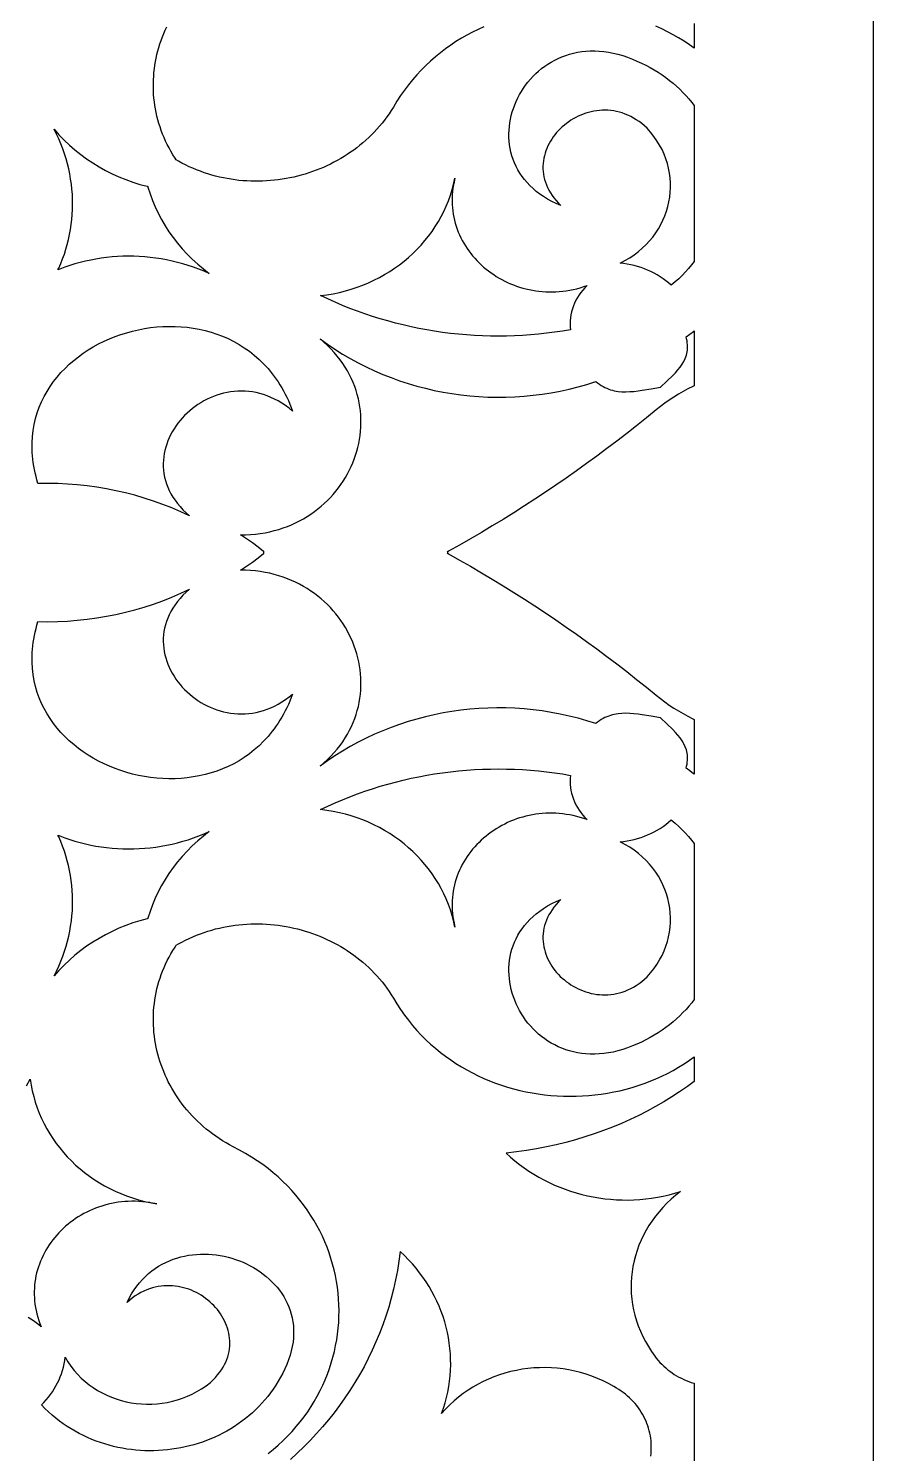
# Model space of a CAD drawing. Extents: x 2430 to 3430, y -1053 to 947.
# Drawn here: x 3193.9 to 3429.6, y 116 to 513.4 of the extents above; entities that cross this region are included whole.
import ezdxf

# ---------------------------------------------------------------- set-up
doc = ezdxf.new("R2010")
doc.units = 0
doc.layers.add('LAYER_1', color=18, linetype='CONTINUOUS')

msp = doc.modelspace()

# ---------------------------------------------------------------- linework, layer by layer
at = {"layer": 'LAYER_1'}
for points in [[(2429.56, -1052.54), (3429.56, -1052.54), (3429.56, 947.46), (2429.56, 947.46)], [(3353.05, 507.09), (3354.32, 506.97), (3355.62, 506.79), (3356.93, 506.54), (3358.27, 506.22), (3359.62, 505.83), (3360.99, 505.36), (3362.31, 504.86), (3363.59, 504.33), (3364.84, 503.76), (3366.06, 503.16), (3367.25, 502.53), (3368.4, 501.87), (3369.52, 501.18), (3370.61, 500.46), (3371.66, 499.71), (3372.68, 498.93), (3373.67, 498.13), (3374.62, 497.3), (3375.54, 496.44), (3376.42, 495.56), (3377.27, 494.66), (3378.09, 493.74), (3378.87, 492.8), (3379.56, 491.91), (3379.56, 448.4), (3378.83, 447.47), (3377.99, 446.48), (3377.11, 445.51), (3376.19, 444.55), (3375.23, 443.62), (3374.22, 442.71), (3373.17, 441.82), (3372.43, 442.45), (3371.66, 443.06), (3370.86, 443.63), (3370.05, 444.17), (3369.21, 444.67), (3368.35, 445.15), (3367.47, 445.59), (3366.57, 445.99), (3365.65, 446.36), (3364.72, 446.7), (3363.78, 447), (3362.82, 447.26), (3361.85, 447.49), (3360.86, 447.68), (3359.87, 447.83), (3358.87, 447.95), (3360.25, 448.66), (3361.56, 449.44), (3362.8, 450.28), (3363.98, 451.17), (3365.09, 452.12), (3366.12, 453.12), (3367.09, 454.16), (3367.98, 455.24), (3368.81, 456.37), (3369.56, 457.53), (3370.23, 458.72), (3370.84, 459.94), (3371.37, 461.19), (3371.82, 462.46), (3372.2, 463.76), (3372.5, 465.06), (3372.73, 466.39), (3372.87, 467.72), (3372.94, 469.06), (3372.93, 470.4), (3372.84, 471.74), (3372.67, 473.08), (3372.42, 474.42), (3372.08, 475.74), (3371.67, 477.05), (3371.17, 478.35), (3370.59, 479.62), (3369.92, 480.87), (3369.17, 482.1), (3368.33, 483.3), (3367.41, 484.46), (3366.4, 485.59), (3365.67, 486.26), (3364.92, 486.88), (3364.17, 487.45), (3363.41, 487.97), (3362.63, 488.43), (3361.86, 488.85), (3361.07, 489.22), (3360.28, 489.55), (3359.49, 489.83), (3358.7, 490.06), (3357.9, 490.26), (3357.1, 490.4), (3356.3, 490.51), (3355.51, 490.58), (3354.72, 490.6), (3353.93, 490.59), (3353.15, 490.54), (3352.37, 490.46), (3351.6, 490.34), (3350.84, 490.18), (3350.09, 489.99), (3349.35, 489.77), (3348.62, 489.51), (3347.9, 489.23), (3347.2, 488.91), (3346.51, 488.57), (3345.84, 488.2), (3345.19, 487.8), (3344.55, 487.38), (3343.94, 486.93), (3343.34, 486.46), (3342.77, 485.96), (3342.21, 485.44), (3341.69, 484.91), (3341.18, 484.35), (3340.71, 483.77), (3340.26, 483.18), (3339.84, 482.57), (3339.44, 481.94), (3339.08, 481.3), (3338.75, 480.64), (3338.45, 479.97), (3338.19, 479.29), (3337.96, 478.6), (3337.77, 477.9), (3337.61, 477.19), (3337.49, 476.47), (3337.41, 475.75), (3337.37, 475.01), (3337.37, 474.28), (3337.42, 473.54), (3337.51, 472.79), (3337.64, 472.05), (3337.82, 471.3), (3338.05, 470.56), (3338.32, 469.81), (3338.64, 469.07), (3339.02, 468.33), (3339.44, 467.59), (3339.92, 466.86), (3340.45, 466.13), (3341.03, 465.41), (3341.67, 464.7), (3342.37, 464), (3341.06, 464.57), (3339.82, 465.17), (3338.65, 465.82), (3337.54, 466.5), (3336.49, 467.22), (3335.51, 467.97), (3334.6, 468.76), (3333.74, 469.57), (3332.95, 470.41), (3332.22, 471.27), (3331.55, 472.16), (3330.93, 473.07), (3330.38, 474), (3329.88, 474.95), (3329.44, 475.91), (3329.06, 476.89), (3328.73, 477.89), (3328.46, 478.89), (3328.24, 479.9), (3328.07, 480.92), (3327.96, 481.95), (3327.89, 482.98), (3327.88, 484.01), (3327.92, 485.04), (3328, 486.07), (3328.13, 487.1), (3328.32, 488.12), (3328.54, 489.13), (3328.82, 490.14), (3329.13, 491.13), (3329.5, 492.11), (3329.9, 493.08), (3330.35, 494.03), (3330.84, 494.96), (3331.37, 495.87), (3331.94, 496.76), (3332.55, 497.62), (3333.2, 498.46), (3333.89, 499.28), (3334.61, 500.06), (3335.37, 500.81), (3336.17, 501.53), (3337, 502.22), (3337.86, 502.87), (3338.76, 503.48), (3339.69, 504.05), (3340.65, 504.57), (3341.64, 505.06), (3342.66, 505.5), (3343.71, 505.89), (3344.78, 506.23), (3345.89, 506.52), (3347.02, 506.76), (3348.18, 506.94), (3349.36, 507.07), (3350.57, 507.14), (3351.8, 507.15)], [(3202.4, 483.77), (3203.82, 482.3), (3205.31, 480.89), (3206.85, 479.55), (3208.46, 478.27), (3210.11, 477.06), (3211.82, 475.92), (3213.57, 474.84), (3215.37, 473.84), (3217.21, 472.91), (3219.1, 472.05), (3221.02, 471.27), (3222.98, 470.56), (3224.96, 469.93), (3226.98, 469.38), (3227.15, 469.34), (3227.2, 469.18), (3227.79, 467.31), (3228.46, 465.46), (3229.22, 463.65), (3230.07, 461.86), (3230.99, 460.11), (3231.99, 458.4), (3233.07, 456.73), (3234.23, 455.1), (3235.46, 453.51), (3236.77, 451.98), (3238.14, 450.49), (3239.59, 449.05), (3241.11, 447.67), (3242.69, 446.35), (3244.33, 445.08), (3242.88, 445.71), (3241.41, 446.29), (3239.94, 446.83), (3238.45, 447.33), (3236.95, 447.78), (3235.45, 448.18), (3233.94, 448.55), (3232.43, 448.87), (3230.91, 449.14), (3229.38, 449.38), (3227.86, 449.57), (3226.33, 449.71), (3224.81, 449.82), (3223.28, 449.88), (3221.76, 449.9), (3220.24, 449.87), (3218.72, 449.8), (3217.21, 449.69), (3215.7, 449.54), (3214.21, 449.35), (3212.72, 449.11), (3211.24, 448.83), (3209.77, 448.51), (3208.31, 448.15), (3206.86, 447.75), (3205.43, 447.3), (3204.01, 446.81), (3202.61, 446.29), (3202.1, 446.08), (3202.33, 446.55), (3202.9, 447.85), (3203.42, 449.17), (3203.9, 450.5), (3204.34, 451.84), (3204.73, 453.19), (3205.07, 454.56), (3205.37, 455.93), (3205.63, 457.32), (3205.83, 458.71), (3206, 460.11), (3206.12, 461.51), (3206.19, 462.92), (3206.21, 464.33), (3206.2, 465.75), (3206.13, 467.16), (3206.02, 468.58), (3205.86, 470), (3205.66, 471.41), (3205.4, 472.83), (3205.11, 474.24), (3204.76, 475.65), (3204.37, 477.05), (3203.93, 478.45), (3203.45, 479.83), (3202.92, 481.21), (3202.34, 482.59), (3201.71, 483.95), (3201.03, 485.3)], [(3312.41, 469.81), (3312.26, 468.88), (3312.15, 467.95), (3312.07, 467.03), (3312.03, 466.11), (3312.02, 465.2), (3312.05, 464.3), (3312.11, 463.41), (3312.21, 462.53), (3312.33, 461.65), (3312.49, 460.79), (3312.69, 459.93), (3312.91, 459.09), (3313.16, 458.26), (3313.45, 457.44), (3313.76, 456.63), (3314.1, 455.83), (3314.47, 455.05), (3314.86, 454.28), (3315.28, 453.53), (3315.73, 452.79), (3316.2, 452.07), (3316.7, 451.36), (3317.22, 450.66), (3317.77, 449.99), (3318.34, 449.33), (3318.93, 448.69), (3319.54, 448.07), (3320.17, 447.47), (3320.82, 446.88), (3321.5, 446.32), (3322.19, 445.77), (3322.9, 445.25), (3323.63, 444.75), (3324.37, 444.27), (3325.14, 443.81), (3325.91, 443.38), (3326.71, 442.97), (3327.52, 442.58), (3328.34, 442.22), (3329.17, 441.88), (3330.02, 441.56), (3330.88, 441.28), (3331.76, 441.02), (3332.64, 440.78), (3333.53, 440.58), (3334.44, 440.4), (3335.35, 440.25), (3336.27, 440.13), (3337.2, 440.03), (3338.14, 439.97), (3339.08, 439.94), (3340.03, 439.94), (3340.98, 439.97), (3341.94, 440.03), (3342.91, 440.13), (3343.88, 440.26), (3344.85, 440.42), (3345.82, 440.61), (3346.79, 440.84), (3347.77, 441.11), (3348.74, 441.41), (3349.72, 441.75), (3349.08, 441.12), (3348.49, 440.47), (3347.94, 439.79), (3347.43, 439.08), (3346.97, 438.34), (3346.55, 437.59), (3346.18, 436.82), (3345.85, 436.02), (3345.58, 435.22), (3345.35, 434.4), (3345.17, 433.58), (3345.05, 432.74), (3344.97, 431.9), (3344.95, 431.06), (3344.99, 430.22), (3345.07, 429.39), (3342.85, 429.01), (3340.62, 428.68), (3338.38, 428.4), (3336.15, 428.15), (3333.91, 427.96), (3331.67, 427.8), (3329.43, 427.69), (3327.19, 427.63), (3324.95, 427.6), (3322.71, 427.63), (3320.47, 427.69), (3318.24, 427.8), (3316.01, 427.95), (3313.79, 428.15), (3311.57, 428.38), (3309.36, 428.66), (3307.15, 428.99), (3304.95, 429.35), (3302.76, 429.76), (3300.58, 430.22), (3298.41, 430.71), (3296.25, 431.25), (3294.1, 431.83), (3291.96, 432.45), (3289.84, 433.11), (3287.73, 433.82), (3285.63, 434.56), (3283.55, 435.35), (3281.48, 436.18), (3279.43, 437.06), (3277.4, 437.97), (3275.38, 438.92), (3277.14, 439.15), (3278.88, 439.44), (3280.59, 439.8), (3282.27, 440.22), (3283.93, 440.7), (3285.56, 441.23), (3287.16, 441.83), (3288.72, 442.48), (3290.25, 443.19), (3291.75, 443.95), (3293.21, 444.76), (3294.64, 445.62), (3296.02, 446.54), (3297.36, 447.5), (3298.66, 448.51), (3299.92, 449.57), (3301.13, 450.67), (3302.29, 451.82), (3303.41, 453.01), (3304.47, 454.23), (3305.49, 455.5), (3306.45, 456.81), (3307.36, 458.15), (3308.21, 459.53), (3309, 460.94), (3309.74, 462.39), (3310.41, 463.87), (3311.02, 465.38), (3311.57, 466.92), (3312.06, 468.48), (3312.42, 469.87)], [(3312.48, 470.07), (3312.42, 469.87), (3312.6, 470.75), (3312.83, 471.69)], [(3234.78, 430.32), (3236.48, 430.23), (3238.18, 430.07), (3239.86, 429.84), (3241.53, 429.54), (3243.19, 429.16), (3244.83, 428.71), (3246.44, 428.18), (3248.03, 427.58), (3249.6, 426.9), (3251.13, 426.14), (3252.62, 425.3), (3254.08, 424.38), (3255.5, 423.38), (3256.87, 422.29), (3258.2, 421.13), (3259.48, 419.87), (3260.1, 419.22), (3260.71, 418.54), (3261.3, 417.84), (3261.88, 417.11), (3262.44, 416.37), (3262.99, 415.6), (3263.52, 414.82), (3264.04, 414.01), (3264.54, 413.17), (3265.02, 412.32), (3265.49, 411.44), (3265.94, 410.54), (3266.37, 409.62), (3266.78, 408.67), (3267.18, 407.7), (3267.55, 406.71), (3266.56, 407.51), (3265.57, 408.25), (3264.56, 408.91), (3263.54, 409.52), (3262.52, 410.05), (3261.5, 410.53), (3260.47, 410.95), (3259.44, 411.3), (3258.4, 411.6), (3257.37, 411.84), (3256.34, 412.03), (3255.31, 412.16), (3254.29, 412.24), (3253.27, 412.26), (3252.26, 412.24), (3251.26, 412.17), (3250.27, 412.05), (3249.29, 411.88), (3248.32, 411.67), (3247.37, 411.41), (3246.43, 411.12), (3245.5, 410.78), (3244.6, 410.4), (3243.71, 409.99), (3242.84, 409.54), (3241.99, 409.05), (3241.17, 408.53), (3240.37, 407.97), (3239.6, 407.39), (3238.85, 406.77), (3238.13, 406.13), (3237.44, 405.46), (3236.79, 404.76), (3236.16, 404.04), (3235.57, 403.29), (3235.01, 402.52), (3234.49, 401.73), (3234, 400.92), (3233.55, 400.1), (3233.15, 399.25), (3232.78, 398.4), (3232.46, 397.52), (3232.18, 396.64), (3231.95, 395.74), (3231.76, 394.83), (3231.62, 393.92), (3231.53, 393), (3231.49, 392.07), (3231.5, 391.13), (3231.57, 390.2), (3231.69, 389.26), (3231.86, 388.32), (3232.1, 387.38), (3232.39, 386.44), (3232.74, 385.51), (3233.15, 384.58), (3233.62, 383.66), (3234.16, 382.74), (3234.76, 381.83), (3235.43, 380.94), (3236.17, 380.05), (3236.97, 379.18), (3237.85, 378.32), (3238.8, 377.48), (3236.34, 378.62), (3233.85, 379.7), (3231.32, 380.69), (3228.77, 381.61), (3226.19, 382.45), (3223.58, 383.22), (3220.95, 383.9), (3218.3, 384.51), (3215.63, 385.04), (3212.94, 385.49), (3210.23, 385.86), (3207.51, 386.15), (3204.79, 386.36), (3202.05, 386.49), (3199.3, 386.54), (3196.55, 386.51), (3196.26, 387.5), (3196, 388.48), (3195.76, 389.45), (3195.56, 390.42), (3195.39, 391.38), (3195.24, 392.32), (3195.12, 393.26), (3195.02, 394.2), (3194.96, 395.12), (3194.92, 396.03), (3194.9, 396.93), (3194.92, 397.83), (3195.02, 399.59), (3195.21, 401.31), (3195.5, 403), (3195.89, 404.64), (3196.36, 406.24), (3196.92, 407.8), (3197.56, 409.31), (3198.28, 410.78), (3199.07, 412.21), (3199.94, 413.58), (3200.88, 414.92), (3201.89, 416.2), (3202.96, 417.43), (3204.09, 418.62), (3205.28, 419.75), (3206.52, 420.83), (3207.82, 421.86), (3209.16, 422.83), (3210.55, 423.75), (3211.98, 424.62), (3213.45, 425.42), (3214.96, 426.17), (3216.5, 426.86), (3218.08, 427.49), (3219.68, 428.06), (3221.3, 428.57), (3222.94, 429.02), (3224.6, 429.4), (3226.28, 429.72), (3227.97, 429.98), (3229.67, 430.16), (3231.37, 430.28), (3233.08, 430.33)], [(3379.56, 413.78), (3379.18, 413.6), (3377.82, 412.91), (3376.49, 412.18), (3375.18, 411.42), (3373.89, 410.61), (3372.62, 409.77), (3371.38, 408.89), (3370.16, 407.98), (3368.97, 407.03), (3368.92, 407.01), (3366.22, 404.8), (3363.49, 402.62), (3360.75, 400.47), (3357.98, 398.33), (3355.19, 396.23), (3352.39, 394.14), (3349.56, 392.08), (3346.71, 390.05), (3343.85, 388.04), (3340.96, 386.05), (3338.05, 384.09), (3335.13, 382.16), (3332.19, 380.25), (3329.23, 378.37), (3326.24, 376.51), (3323.25, 374.68), (3320.23, 372.87), (3317.19, 371.09), (3314.14, 369.34), (3311.07, 367.61), (3310.64, 367.37), (3310.85, 367.26), (3310.64, 367.14), (3311.07, 366.9), (3314.14, 365.17), (3317.19, 363.42), (3320.23, 361.64), (3323.25, 359.83), (3326.24, 358), (3329.23, 356.14), (3332.19, 354.26), (3335.13, 352.35), (3338.05, 350.42), (3340.96, 348.46), (3343.85, 346.47), (3346.71, 344.46), (3349.56, 342.43), (3352.39, 340.37), (3355.19, 338.29), (3357.98, 336.18), (3360.75, 334.04), (3363.49, 331.89), (3366.22, 329.71), (3368.92, 327.5), (3368.97, 327.48), (3370.16, 326.53), (3371.38, 325.62), (3372.62, 324.74), (3373.89, 323.9), (3375.18, 323.1), (3376.49, 322.33), (3377.82, 321.6), (3379.18, 320.91), (3379.56, 320.73), (3379.56, 305.41), (3379.35, 305.57), (3378.34, 306.34), (3377.3, 307.09), (3377.44, 307.68), (3377.55, 308.25), (3377.63, 308.8), (3377.68, 309.34), (3377.7, 309.85), (3377.69, 310.36), (3377.65, 310.85), (3377.58, 311.32), (3377.49, 311.78), (3377.37, 312.24), (3377.06, 313.11), (3376.66, 313.95), (3376.18, 314.76), (3375.62, 315.55), (3374.99, 316.33), (3374.3, 317.1), (3373.56, 317.88), (3371.93, 319.48), (3370.16, 321.18), (3367.54, 321.59), (3365.07, 321.99), (3363.89, 322.16), (3362.73, 322.3), (3361.61, 322.4), (3360.5, 322.44), (3359.41, 322.41), (3358.34, 322.31), (3357.28, 322.13), (3356.75, 322), (3356.23, 321.85), (3355.71, 321.67), (3355.19, 321.46), (3354.67, 321.23), (3354.15, 320.96), (3353.63, 320.66), (3353.12, 320.33), (3352.6, 319.97), (3352.08, 319.57), (3349.62, 320.35), (3347.15, 321.05), (3344.66, 321.67), (3342.17, 322.22), (3339.66, 322.69), (3337.14, 323.09), (3334.62, 323.41), (3332.1, 323.65), (3329.57, 323.82), (3327.04, 323.92), (3324.51, 323.94), (3321.99, 323.88), (3319.47, 323.76), (3316.96, 323.55), (3314.46, 323.28), (3311.97, 322.93), (3309.5, 322.51), (3307.03, 322.02), (3304.59, 321.45), (3302.16, 320.82), (3299.76, 320.11), (3297.37, 319.33), (3295.01, 318.48), (3292.68, 317.56), (3290.38, 316.57), (3288.1, 315.51), (3285.86, 314.38), (3283.65, 313.18), (3281.48, 311.91), (3279.35, 310.57), (3277.25, 309.16), (3275.2, 307.69), (3276.27, 308.6), (3277.28, 309.53), (3278.24, 310.49), (3279.14, 311.47), (3279.99, 312.46), (3280.78, 313.48), (3281.52, 314.51), (3282.21, 315.56), (3282.84, 316.62), (3283.43, 317.69), (3283.96, 318.78), (3284.45, 319.87), (3284.88, 320.98), (3285.26, 322.1), (3285.6, 323.22), (3285.89, 324.35), (3286.12, 325.48), (3286.32, 326.62), (3286.46, 327.75), (3286.56, 328.9), (3286.61, 330.04), (3286.62, 331.18), (3286.58, 332.31), (3286.5, 333.45), (3286.38, 334.58), (3286.21, 335.7), (3286, 336.82), (3285.74, 337.92), (3285.45, 339.02), (3285.11, 340.11), (3284.74, 341.19), (3284.32, 342.25), (3283.87, 343.3), (3283.37, 344.33), (3282.84, 345.35), (3282.27, 346.35), (3281.66, 347.33), (3281.01, 348.29), (3280.33, 349.23), (3279.62, 350.15), (3278.86, 351.04), (3278.08, 351.91), (3277.25, 352.75), (3276.4, 353.57), (3275.51, 354.36), (3274.59, 355.11), (3273.63, 355.84), (3272.65, 356.53), (3271.63, 357.2), (3270.59, 357.82), (3269.51, 358.42), (3268.4, 358.97), (3267.27, 359.49), (3266.1, 359.97), (3264.91, 360.4), (3263.69, 360.8), (3262.45, 361.16), (3261.17, 361.47), (3259.88, 361.73), (3258.55, 361.95), (3257.2, 362.12), (3255.83, 362.24), (3254.43, 362.32), (3253.01, 362.34), (3254.7, 363.41), (3256.33, 364.55), (3257.91, 365.74), (3259.43, 366.98), (3259.61, 367.14), (3259.48, 367.26), (3259.61, 367.37), (3259.43, 367.53), (3257.91, 368.77), (3256.33, 369.96), (3254.7, 371.1), (3253.01, 372.17), (3254.43, 372.19), (3255.83, 372.27), (3257.2, 372.39), (3258.55, 372.56), (3259.88, 372.78), (3261.17, 373.05), (3262.45, 373.36), (3263.69, 373.71), (3264.91, 374.11), (3266.1, 374.54), (3267.27, 375.02), (3268.4, 375.54), (3269.51, 376.1), (3270.59, 376.69), (3271.63, 377.31), (3272.65, 377.98), (3273.63, 378.67), (3274.59, 379.4), (3275.51, 380.16), (3276.4, 380.94), (3277.25, 381.76), (3278.08, 382.6), (3278.86, 383.47), (3279.62, 384.36), (3280.33, 385.28), (3281.01, 386.22), (3281.66, 387.18), (3282.27, 388.16), (3282.84, 389.16), (3283.37, 390.18), (3283.87, 391.21), (3284.32, 392.26), (3284.74, 393.32), (3285.11, 394.4), (3285.45, 395.49), (3285.74, 396.59), (3286, 397.7), (3286.21, 398.81), (3286.38, 399.94), (3286.5, 401.06), (3286.58, 402.2), (3286.62, 403.34), (3286.61, 404.47), (3286.56, 405.62), (3286.46, 406.76), (3286.32, 407.9), (3286.12, 409.03), (3285.89, 410.16), (3285.6, 411.29), (3285.26, 412.42), (3284.88, 413.53), (3284.45, 414.64), (3283.96, 415.73), (3283.43, 416.82), (3282.84, 417.89), (3282.21, 418.95), (3281.52, 420), (3280.78, 421.03), (3279.99, 422.05), (3279.14, 423.04), (3278.24, 424.02), (3277.28, 424.98), (3276.27, 425.91), (3275.2, 426.83), (3277.25, 425.35), (3279.35, 423.94), (3281.48, 422.61), (3283.65, 421.34), (3285.86, 420.14), (3288.1, 419), (3290.38, 417.94), (3292.68, 416.95), (3295.01, 416.03), (3297.37, 415.18), (3299.76, 414.4), (3302.16, 413.69), (3304.59, 413.06), (3307.03, 412.49), (3309.5, 412), (3311.97, 411.58), (3314.46, 411.23), (3316.96, 410.96), (3319.47, 410.76), (3321.99, 410.63), (3324.51, 410.57), (3327.04, 410.59), (3329.57, 410.69), (3332.1, 410.86), (3334.62, 411.1), (3337.14, 411.42), (3339.66, 411.82), (3342.17, 412.29), (3344.66, 412.84), (3347.15, 413.46), (3349.62, 414.16), (3352.08, 414.94), (3352.6, 414.54), (3353.12, 414.18), (3353.63, 413.85), (3354.15, 413.55), (3354.67, 413.29), (3355.19, 413.05), (3355.71, 412.84), (3356.23, 412.66), (3356.75, 412.51), (3357.28, 412.38), (3358.34, 412.2), (3359.41, 412.1), (3360.5, 412.08), (3361.61, 412.12), (3362.73, 412.21), (3363.89, 412.35), (3365.07, 412.52), (3367.54, 412.92), (3370.16, 413.33), (3371.93, 415.03), (3373.56, 416.63), (3374.3, 417.41), (3374.99, 418.18), (3375.62, 418.96), (3376.18, 419.75), (3376.66, 420.56), (3377.06, 421.4), (3377.37, 422.27), (3377.49, 422.73), (3377.58, 423.19), (3377.65, 423.66), (3377.69, 424.15), (3377.7, 424.66), (3377.68, 425.18), (3377.63, 425.71), (3377.55, 426.26), (3377.44, 426.83), (3377.3, 427.42), (3378.34, 428.17), (3379.35, 428.94), (3379.56, 429.1)], [(3237.85, 356.19), (3236.97, 355.33), (3236.17, 354.46), (3235.43, 353.57), (3234.76, 352.68), (3234.16, 351.77), (3233.62, 350.85), (3233.15, 349.93), (3232.74, 349), (3232.39, 348.07), (3232.1, 347.13), (3231.86, 346.19), (3231.69, 345.25), (3231.57, 344.31), (3231.5, 343.38), (3231.49, 342.44), (3231.53, 341.52), (3231.62, 340.59), (3231.76, 339.68), (3231.95, 338.77), (3232.18, 337.87), (3232.46, 336.99), (3232.78, 336.12), (3233.15, 335.26), (3233.55, 334.41), (3234, 333.59), (3234.49, 332.78), (3235.01, 331.99), (3235.57, 331.22), (3236.16, 330.47), (3236.79, 329.75), (3237.44, 329.05), (3238.13, 328.38), (3238.85, 327.74), (3239.6, 327.12), (3240.37, 326.54), (3241.17, 325.98), (3241.99, 325.46), (3242.84, 324.97), (3243.71, 324.52), (3244.6, 324.11), (3245.5, 323.73), (3246.43, 323.39), (3247.37, 323.1), (3248.32, 322.84), (3249.29, 322.63), (3250.27, 322.46), (3251.26, 322.34), (3252.26, 322.27), (3253.27, 322.25), (3254.29, 322.28), (3255.31, 322.35), (3256.34, 322.49), (3257.37, 322.67), (3258.4, 322.91), (3259.44, 323.21), (3260.47, 323.56), (3261.5, 323.98), (3262.52, 324.46), (3263.54, 325), (3264.56, 325.6), (3265.57, 326.26), (3266.56, 327), (3267.55, 327.8), (3267.18, 326.81), (3266.78, 325.84), (3266.37, 324.89), (3265.94, 323.97), (3265.49, 323.07), (3265.02, 322.19), (3264.54, 321.34), (3264.04, 320.51), (3263.52, 319.7), (3262.99, 318.91), (3262.44, 318.14), (3261.88, 317.4), (3261.3, 316.67), (3260.71, 315.97), (3260.1, 315.29), (3259.48, 314.64), (3258.2, 313.39), (3256.87, 312.22), (3255.5, 311.13), (3254.08, 310.13), (3252.62, 309.21), (3251.13, 308.37), (3249.6, 307.61), (3248.03, 306.93), (3246.44, 306.33), (3244.83, 305.8), (3243.19, 305.35), (3241.53, 304.97), (3239.86, 304.67), (3238.18, 304.44), (3236.48, 304.28), (3234.78, 304.19), (3233.08, 304.18), (3231.37, 304.23), (3229.67, 304.35), (3227.97, 304.54), (3226.28, 304.79), (3224.6, 305.11), (3222.94, 305.49), (3221.3, 305.94), (3219.68, 306.45), (3218.08, 307.02), (3216.5, 307.65), (3214.96, 308.34), (3213.45, 309.09), (3211.98, 309.89), (3210.55, 310.76), (3209.16, 311.68), (3207.82, 312.65), (3206.52, 313.68), (3205.28, 314.76), (3204.09, 315.89), (3202.96, 317.08), (3201.89, 318.31), (3200.88, 319.6), (3199.94, 320.93), (3199.07, 322.31), (3198.28, 323.73), (3197.56, 325.2), (3196.92, 326.72), (3196.36, 328.27), (3195.89, 329.87), (3195.5, 331.52), (3195.21, 333.2), (3195.02, 334.92), (3194.92, 336.68), (3194.9, 337.58), (3194.92, 338.48), (3194.96, 339.39), (3195.02, 340.32), (3195.12, 341.25), (3195.24, 342.19), (3195.39, 343.14), (3195.56, 344.09), (3195.76, 345.06), (3196, 346.03), (3196.26, 347.01), (3196.55, 348.01), (3199.3, 347.97), (3202.05, 348.02), (3204.79, 348.15), (3207.51, 348.36), (3210.23, 348.65), (3212.94, 349.02), (3215.63, 349.47), (3218.3, 350), (3220.95, 350.61), (3223.58, 351.29), (3226.19, 352.06), (3228.77, 352.9), (3231.32, 353.82), (3233.85, 354.81), (3236.34, 355.89), (3238.8, 357.03)], [(3327.19, 306.88), (3329.43, 306.82), (3331.67, 306.71), (3333.91, 306.55), (3336.15, 306.36), (3338.38, 306.12), (3340.62, 305.83), (3342.85, 305.5), (3345.07, 305.12), (3344.99, 304.29), (3344.95, 303.45), (3344.97, 302.61), (3345.05, 301.77), (3345.17, 300.93), (3345.35, 300.11), (3345.58, 299.29), (3345.85, 298.49), (3346.18, 297.7), (3346.55, 296.92), (3346.97, 296.17), (3347.43, 295.43), (3347.94, 294.72), (3348.49, 294.04), (3349.08, 293.39), (3349.72, 292.77), (3348.74, 293.1), (3347.77, 293.4), (3346.79, 293.67), (3345.82, 293.9), (3344.85, 294.09), (3343.88, 294.25), (3342.91, 294.38), (3341.94, 294.48), (3340.98, 294.54), (3340.03, 294.57), (3339.08, 294.57), (3338.14, 294.54), (3337.2, 294.48), (3336.27, 294.38), (3335.35, 294.26), (3334.44, 294.11), (3333.53, 293.93), (3332.64, 293.73), (3331.76, 293.49), (3330.88, 293.23), (3330.02, 292.95), (3329.17, 292.63), (3328.34, 292.3), (3327.52, 291.93), (3326.71, 291.55), (3325.91, 291.13), (3325.14, 290.7), (3324.37, 290.24), (3323.63, 289.76), (3322.9, 289.26), (3322.19, 288.74), (3321.5, 288.19), (3320.82, 287.63), (3320.17, 287.05), (3319.54, 286.44), (3318.93, 285.82), (3318.34, 285.18), (3317.77, 284.52), (3317.22, 283.85), (3316.7, 283.15), (3316.2, 282.45), (3315.73, 281.72), (3315.28, 280.98), (3314.86, 280.23), (3314.47, 279.46), (3314.1, 278.68), (3313.76, 277.88), (3313.45, 277.07), (3313.16, 276.25), (3312.91, 275.42), (3312.69, 274.58), (3312.49, 273.72), (3312.33, 272.86), (3312.21, 271.98), (3312.11, 271.1), (3312.05, 270.21), (3312.02, 269.31), (3312.03, 268.4), (3312.07, 267.49), (3312.15, 266.56), (3312.26, 265.64), (3312.41, 264.7), (3312.42, 264.64), (3312.06, 266.03), (3311.57, 267.6), (3311.02, 269.13), (3310.41, 270.64), (3309.74, 272.12), (3309, 273.57), (3308.21, 274.98), (3307.36, 276.36), (3306.45, 277.7), (3305.49, 279.01), (3304.47, 280.28), (3303.41, 281.51), (3302.29, 282.69), (3301.13, 283.84), (3299.92, 284.94), (3298.66, 286), (3297.36, 287.01), (3296.02, 287.97), (3294.64, 288.89), (3293.21, 289.75), (3291.75, 290.56), (3290.25, 291.33), (3288.72, 292.03), (3287.16, 292.68), (3285.56, 293.28), (3283.93, 293.82), (3282.27, 294.29), (3280.59, 294.71), (3278.88, 295.07), (3277.14, 295.36), (3275.38, 295.59), (3277.4, 296.54), (3279.43, 297.46), (3281.48, 298.33), (3283.55, 299.16), (3285.63, 299.95), (3287.73, 300.7), (3289.84, 301.4), (3291.96, 302.06), (3294.1, 302.69), (3296.25, 303.26), (3298.41, 303.8), (3300.58, 304.3), (3302.76, 304.75), (3304.95, 305.16), (3307.15, 305.52), (3309.36, 305.85), (3311.57, 306.13), (3313.79, 306.37), (3316.01, 306.56), (3318.24, 306.71), (3320.47, 306.82), (3322.71, 306.88), (3324.95, 306.91)], [(3374.22, 291.8), (3375.23, 290.89), (3376.19, 289.96), (3377.11, 289), (3377.99, 288.03), (3378.83, 287.04), (3379.56, 286.11), (3379.56, 242.6), (3378.87, 241.71), (3378.09, 240.77), (3377.27, 239.85), (3376.42, 238.95), (3375.54, 238.07), (3374.62, 237.22), (3373.67, 236.39), (3372.68, 235.58), (3371.66, 234.8), (3370.61, 234.05), (3369.52, 233.33), (3368.4, 232.64), (3367.25, 231.98), (3366.06, 231.35), (3364.84, 230.75), (3363.59, 230.18), (3362.31, 229.65), (3360.99, 229.15), (3359.62, 228.69), (3358.27, 228.29), (3356.93, 227.97), (3355.62, 227.72), (3354.32, 227.54), (3353.05, 227.42), (3351.8, 227.37), (3350.57, 227.37), (3349.36, 227.44), (3348.18, 227.57), (3347.02, 227.75), (3345.89, 227.99), (3344.78, 228.28), (3343.71, 228.62), (3342.66, 229.01), (3341.64, 229.45), (3340.65, 229.94), (3339.69, 230.46), (3338.76, 231.03), (3337.86, 231.65), (3337, 232.29), (3336.17, 232.98), (3335.37, 233.7), (3334.61, 234.45), (3333.89, 235.23), (3333.2, 236.05), (3332.55, 236.89), (3331.94, 237.75), (3331.37, 238.64), (3330.84, 239.55), (3330.35, 240.49), (3329.9, 241.44), (3329.5, 242.4), (3329.13, 243.38), (3328.82, 244.37), (3328.54, 245.38), (3328.32, 246.39), (3328.13, 247.41), (3328, 248.44), (3327.92, 249.47), (3327.88, 250.5), (3327.89, 251.53), (3327.96, 252.56), (3328.07, 253.59), (3328.24, 254.61), (3328.46, 255.62), (3328.73, 256.62), (3329.06, 257.62), (3329.44, 258.6), (3329.88, 259.56), (3330.38, 260.51), (3330.93, 261.44), (3331.55, 262.35), (3332.22, 263.24), (3332.95, 264.1), (3333.74, 264.94), (3334.6, 265.75), (3335.51, 266.54), (3336.49, 267.29), (3337.54, 268.01), (3338.65, 268.69), (3339.82, 269.34), (3341.06, 269.95), (3342.37, 270.51), (3341.67, 269.81), (3341.03, 269.1), (3340.45, 268.38), (3339.92, 267.65), (3339.44, 266.92), (3339.02, 266.19), (3338.64, 265.44), (3338.32, 264.7), (3338.05, 263.96), (3337.82, 263.21), (3337.64, 262.46), (3337.51, 261.72), (3337.42, 260.97), (3337.37, 260.23), (3337.37, 259.5), (3337.41, 258.77), (3337.49, 258.04), (3337.61, 257.32), (3337.77, 256.61), (3337.96, 255.91), (3338.19, 255.22), (3338.45, 254.54), (3338.75, 253.87), (3339.08, 253.21), (3339.44, 252.57), (3339.84, 251.94), (3340.26, 251.33), (3340.71, 250.74), (3341.18, 250.16), (3341.69, 249.61), (3342.21, 249.07), (3342.77, 248.55), (3343.34, 248.06), (3343.94, 247.58), (3344.55, 247.13), (3345.19, 246.71), (3345.84, 246.31), (3346.51, 245.94), (3347.2, 245.6), (3347.9, 245.28), (3348.62, 245), (3349.35, 244.74), (3350.09, 244.52), (3350.84, 244.33), (3351.6, 244.18), (3352.37, 244.05), (3353.15, 243.97), (3353.93, 243.92), (3354.72, 243.91), (3355.51, 243.93), (3356.3, 244), (3357.1, 244.11), (3357.9, 244.26), (3358.7, 244.45), (3359.49, 244.68), (3360.28, 244.96), (3361.07, 245.29), (3361.86, 245.66), (3362.63, 246.08), (3363.41, 246.54), (3364.17, 247.06), (3364.92, 247.63), (3365.67, 248.25), (3366.4, 248.92), (3367.41, 250.05), (3368.33, 251.21), (3369.17, 252.41), (3369.92, 253.64), (3370.59, 254.89), (3371.17, 256.16), (3371.67, 257.46), (3372.08, 258.77), (3372.42, 260.09), (3372.67, 261.43), (3372.84, 262.77), (3372.93, 264.11), (3372.94, 265.45), (3372.87, 266.79), (3372.73, 268.12), (3372.5, 269.45), (3372.2, 270.76), (3371.82, 272.05), (3371.37, 273.32), (3370.84, 274.57), (3370.23, 275.79), (3369.56, 276.99), (3368.81, 278.15), (3367.98, 279.27), (3367.09, 280.35), (3366.12, 281.4), (3365.09, 282.39), (3363.98, 283.34), (3362.8, 284.23), (3361.56, 285.07), (3360.25, 285.85), (3358.87, 286.56), (3359.87, 286.68), (3360.86, 286.83), (3361.85, 287.02), (3362.82, 287.25), (3363.78, 287.51), (3364.72, 287.81), (3365.65, 288.15), (3366.57, 288.52), (3367.47, 288.93), (3368.35, 289.37), (3369.21, 289.84), (3370.05, 290.34), (3370.86, 290.88), (3371.66, 291.45), (3372.43, 292.06), (3373.17, 292.69)], [(3242.69, 288.16), (3241.11, 286.84), (3239.59, 285.46), (3238.14, 284.02), (3236.77, 282.53), (3235.46, 281), (3234.23, 279.41), (3233.07, 277.78), (3231.99, 276.11), (3230.99, 274.4), (3230.07, 272.65), (3229.22, 270.87), (3228.46, 269.05), (3227.79, 267.2), (3227.2, 265.33), (3227.15, 265.17), (3226.98, 265.13), (3224.96, 264.58), (3222.98, 263.95), (3221.02, 263.25), (3219.1, 262.46), (3217.21, 261.6), (3215.37, 260.67), (3213.57, 259.67), (3211.82, 258.59), (3210.11, 257.45), (3208.46, 256.24), (3206.85, 254.96), (3205.31, 253.62), (3203.82, 252.21), (3202.4, 250.74), (3201.03, 249.21), (3201.71, 250.56), (3202.34, 251.92), (3202.92, 253.3), (3203.45, 254.68), (3203.93, 256.07), (3204.37, 257.46), (3204.76, 258.86), (3205.11, 260.27), (3205.4, 261.68), (3205.66, 263.1), (3205.86, 264.51), (3206.02, 265.93), (3206.13, 267.35), (3206.2, 268.76), (3206.21, 270.18), (3206.19, 271.59), (3206.12, 273), (3206, 274.4), (3205.83, 275.8), (3205.63, 277.19), (3205.37, 278.58), (3205.07, 279.95), (3204.73, 281.32), (3204.34, 282.67), (3203.9, 284.01), (3203.42, 285.34), (3202.9, 286.66), (3202.33, 287.96), (3202.1, 288.43), (3202.61, 288.22), (3204.01, 287.7), (3205.43, 287.21), (3206.86, 286.76), (3208.31, 286.36), (3209.77, 286), (3211.24, 285.68), (3212.72, 285.4), (3214.21, 285.16), (3215.7, 284.97), (3217.21, 284.82), (3218.72, 284.71), (3220.24, 284.64), (3221.76, 284.62), (3223.28, 284.63), (3224.81, 284.69), (3226.33, 284.8), (3227.86, 284.94), (3229.38, 285.13), (3230.91, 285.37), (3232.43, 285.64), (3233.94, 285.96), (3235.45, 286.33), (3236.95, 286.73), (3238.45, 287.18), (3239.94, 287.68), (3241.41, 288.22), (3242.88, 288.8), (3244.33, 289.43)], [(3312.48, 264.44), (3312.83, 262.82), (3312.6, 263.76), (3312.42, 264.64)], [(3244.06, 171.58), (3245.17, 171.5), (3246.27, 171.38), (3247.37, 171.21), (3248.46, 171), (3249.54, 170.75), (3250.61, 170.45), (3251.67, 170.11), (3252.71, 169.74), (3253.73, 169.32), (3254.73, 168.87), (3255.71, 168.37), (3256.67, 167.84), (3257.6, 167.28), (3258.51, 166.67), (3259.38, 166.03), (3260.23, 165.36), (3261.04, 164.66), (3261.81, 163.92), (3262.55, 163.15), (3263.25, 162.35), (3263.9, 161.51), (3264.52, 160.65), (3265.09, 159.76), (3265.61, 158.84), (3266.08, 157.89), (3266.5, 156.92), (3266.87, 155.92), (3267.18, 154.89), (3267.44, 153.84), (3267.64, 152.76), (3267.77, 151.67), (3267.85, 150.54), (3267.85, 149.4), (3267.8, 148.24), (3267.67, 147.06), (3267.47, 145.85), (3267.2, 144.63), (3266.86, 143.39), (3266.43, 142.13), (3265.93, 140.86), (3265.4, 139.64), (3264.82, 138.45), (3264.21, 137.28), (3263.57, 136.15), (3262.89, 135.05), (3262.17, 133.98), (3261.43, 132.94), (3260.65, 131.93), (3259.84, 130.95), (3259.01, 130.01), (3258.14, 129.09), (3257.25, 128.2), (3256.33, 127.35), (3255.39, 126.53), (3254.42, 125.74), (3253.42, 124.98), (3252.41, 124.26), (3251.37, 123.56), (3250.31, 122.9), (3249.24, 122.28), (3248.14, 121.68), (3247.03, 121.12), (3245.9, 120.59), (3244.75, 120.1), (3243.59, 119.64), (3242.42, 119.21), (3241.24, 118.81), (3240.04, 118.45), (3238.83, 118.13), (3237.61, 117.84), (3236.38, 117.58), (3235.15, 117.36), (3233.91, 117.17), (3232.66, 117.02), (3231.41, 116.9), (3230.16, 116.82), (3228.9, 116.77), (3227.64, 116.76), (3226.38, 116.79), (3225.12, 116.85), (3223.86, 116.95), (3222.6, 117.08), (3221.35, 117.25), (3220.1, 117.46), (3218.86, 117.7), (3217.62, 117.98), (3216.39, 118.3), (3215.17, 118.66), (3213.95, 119.05), (3212.75, 119.48), (3211.56, 119.95), (3210.38, 120.45), (3209.21, 121), (3208.06, 121.58), (3206.92, 122.2), (3205.8, 122.86), (3204.69, 123.56), (3203.61, 124.3), (3202.54, 125.07), (3201.49, 125.89), (3200.46, 126.74), (3199.46, 127.64), (3198.48, 128.57), (3197.52, 129.55), (3198.2, 130.24), (3198.85, 130.95), (3199.47, 131.69), (3200.05, 132.45), (3200.59, 133.23), (3201.1, 134.03), (3201.57, 134.85), (3202.01, 135.68), (3202.41, 136.53), (3202.77, 137.4), (3203.09, 138.27), (3203.38, 139.16), (3203.62, 140.07), (3203.83, 140.98), (3203.99, 141.9), (3204.12, 142.83), (3204.89, 141.55), (3205.73, 140.33), (3206.63, 139.18), (3207.59, 138.09), (3208.61, 137.06), (3209.68, 136.1), (3210.8, 135.2), (3211.97, 134.37), (3213.18, 133.6), (3214.43, 132.91), (3215.71, 132.28), (3217.03, 131.72), (3218.38, 131.23), (3219.75, 130.8), (3221.14, 130.45), (3222.55, 130.17), (3223.97, 129.96), (3225.4, 129.83), (3226.85, 129.76), (3228.29, 129.77), (3229.74, 129.86), (3231.18, 130.02), (3232.62, 130.25), (3234.04, 130.56), (3235.45, 130.94), (3236.85, 131.41), (3238.22, 131.95), (3239.57, 132.57), (3240.89, 133.27), (3242.18, 134.04), (3243.43, 134.9), (3244.65, 135.84), (3245.37, 136.52), (3246.04, 137.21), (3246.65, 137.91), (3247.21, 138.62), (3247.71, 139.34), (3248.16, 140.06), (3248.56, 140.79), (3248.91, 141.52), (3249.21, 142.26), (3249.46, 142.99), (3249.67, 143.73), (3249.83, 144.47), (3249.94, 145.21), (3250.02, 145.95), (3250.04, 146.69), (3250.03, 147.42), (3249.98, 148.15), (3249.89, 148.87), (3249.76, 149.58), (3249.59, 150.29), (3249.38, 150.99), (3249.14, 151.67), (3248.87, 152.35), (3248.56, 153.02), (3248.22, 153.67), (3247.85, 154.31), (3247.45, 154.93), (3247.03, 155.54), (3246.57, 156.13), (3246.09, 156.7), (3245.58, 157.26), (3245.04, 157.79), (3244.49, 158.3), (3243.91, 158.79), (3243.31, 159.26), (3242.69, 159.7), (3242.05, 160.12), (3241.39, 160.51), (3240.72, 160.88), (3240.02, 161.21), (3239.32, 161.52), (3238.6, 161.8), (3237.87, 162.04), (3237.12, 162.25), (3236.37, 162.43), (3235.6, 162.58), (3234.83, 162.69), (3234.05, 162.76), (3233.26, 162.8), (3232.47, 162.8), (3231.67, 162.75), (3230.87, 162.67), (3230.07, 162.55), (3229.26, 162.38), (3228.46, 162.17), (3227.66, 161.92), (3226.86, 161.62), (3226.06, 161.27), (3225.26, 160.88), (3224.48, 160.43), (3223.69, 159.94), (3222.92, 159.4), (3222.15, 158.8), (3221.4, 158.16), (3222.01, 159.37), (3222.66, 160.52), (3223.36, 161.62), (3224.1, 162.65), (3224.87, 163.62), (3225.68, 164.53), (3226.52, 165.38), (3227.4, 166.17), (3228.3, 166.91), (3229.23, 167.59), (3230.19, 168.21), (3231.17, 168.78), (3232.17, 169.29), (3233.19, 169.76), (3234.23, 170.16), (3235.28, 170.52), (3236.35, 170.82), (3237.43, 171.08), (3238.52, 171.28), (3239.62, 171.44), (3240.73, 171.54), (3241.84, 171.6), (3242.95, 171.62)]]:
    msp.add_lwpolyline(points, close=True, dxfattribs=at)
for points in [[(3320.89, 513.89), (3319.28, 513.15), (3317.7, 512.37), (3316.15, 511.54), (3314.62, 510.66), (3313.11, 509.73), (3311.64, 508.75), (3310.19, 507.72), (3308.77, 506.64), (3307.39, 505.51), (3306.04, 504.33), (3304.73, 503.1), (3303.45, 501.82), (3302.21, 500.5), (3301.01, 499.12), (3299.85, 497.7), (3298.74, 496.22), (3297.67, 494.7), (3296.64, 493.13), (3295.67, 491.5), (3295.08, 490.56), (3294.47, 489.63), (3293.83, 488.73), (3293.17, 487.85), (3292.49, 486.98), (3291.79, 486.14), (3291.07, 485.32), (3290.32, 484.52), (3289.56, 483.74), (3288.78, 482.98), (3287.98, 482.24), (3287.16, 481.52), (3286.32, 480.83), (3285.47, 480.16), (3284.6, 479.51), (3283.72, 478.88), (3282.81, 478.27), (3281.9, 477.69), (3280.97, 477.13), (3280.03, 476.59), (3279.07, 476.08), (3278.1, 475.59), (3277.12, 475.12), (3276.13, 474.67), (3275.13, 474.25), (3274.11, 473.85), (3273.09, 473.48), (3272.06, 473.13), (3271.02, 472.8), (3269.97, 472.5), (3268.92, 472.22), (3267.86, 471.96), (3266.79, 471.73), (3265.72, 471.53), (3264.64, 471.35), (3263.55, 471.2), (3262.47, 471.07), (3261.38, 470.96), (3260.29, 470.88), (3259.19, 470.83), (3258.09, 470.8), (3257, 470.8), (3255.9, 470.82), (3254.8, 470.87), (3253.7, 470.95), (3252.6, 471.05), (3251.51, 471.18), (3250.42, 471.34), (3249.33, 471.52), (3248.24, 471.73), (3247.16, 471.97), (3246.08, 472.23), (3245.01, 472.53), (3243.94, 472.85), (3242.88, 473.19), (3241.83, 473.57), (3240.79, 473.97), (3239.75, 474.4), (3238.72, 474.86), (3237.7, 475.35), (3236.69, 475.87), (3235.69, 476.41), (3235.12, 476.74), (3234.77, 477.27), (3234.18, 478.2), (3233.62, 479.14), (3233.1, 480.08), (3232.6, 481.04), (3232.14, 482), (3231.7, 482.98), (3231.3, 483.95), (3230.93, 484.94), (3230.58, 485.93), (3230.27, 486.92), (3229.98, 487.93), (3229.73, 488.93), (3229.5, 489.94), (3229.3, 490.95), (3229.13, 491.96), (3229, 492.98), (3228.88, 494), (3228.8, 495.02), (3228.75, 496.04), (3228.72, 497.06), (3228.72, 498.08), (3228.75, 499.1), (3228.81, 500.12), (3228.9, 501.13), (3229.01, 502.14), (3229.15, 503.15), (3229.31, 504.16), (3229.51, 505.16), (3229.73, 506.16), (3229.98, 507.15), (3230.25, 508.13), (3230.55, 509.11), (3230.87, 510.09), (3231.23, 511.05), (3231.6, 512.01), (3232.01, 512.96), (3232.44, 513.9)], [(3379.56, 514.77), (3379.56, 507.91), (3378.22, 508.85), (3376.73, 509.84), (3375.21, 510.78), (3373.67, 511.66), (3372.1, 512.49), (3370.5, 513.28), (3368.89, 514.01)], [(3260.7, 115.98), (3262.15, 117.15), (3263.55, 118.36), (3264.89, 119.6), (3266.17, 120.87), (3267.4, 122.17), (3268.57, 123.5), (3269.69, 124.86), (3270.76, 126.24), (3271.76, 127.66), (3272.72, 129.09), (3273.61, 130.55), (3274.45, 132.03), (3275.24, 133.53), (3275.97, 135.05), (3276.65, 136.58), (3277.27, 138.13), (3277.84, 139.7), (3278.35, 141.28), (3278.81, 142.87), (3279.21, 144.47), (3279.56, 146.08), (3279.85, 147.7), (3280.09, 149.32), (3280.28, 150.95), (3280.41, 152.58), (3280.48, 154.22), (3280.5, 155.86), (3280.47, 157.49), (3280.38, 159.13), (3280.24, 160.76), (3280.04, 162.38), (3279.79, 164), (3279.49, 165.62), (3279.13, 167.22), (3278.72, 168.82), (3278.25, 170.4), (3277.73, 171.98), (3277.16, 173.53), (3276.53, 175.08), (3275.85, 176.6), (3275.11, 178.11), (3274.32, 179.6), (3273.48, 181.07), (3272.59, 182.51), (3271.64, 183.93), (3270.63, 185.33), (3269.58, 186.7), (3268.47, 188.05), (3267.31, 189.36), (3266.09, 190.65), (3264.82, 191.9), (3263.5, 193.12), (3262.12, 194.31), (3260.7, 195.46), (3259.21, 196.57), (3257.68, 197.64), (3256.09, 198.68), (3254.45, 199.67), (3252.76, 200.63), (3251.01, 201.53), (3250, 202.08), (3249, 202.65), (3248.03, 203.24), (3247.07, 203.85), (3246.14, 204.48), (3245.24, 205.13), (3244.35, 205.81), (3243.49, 206.5), (3242.65, 207.2), (3241.83, 207.93), (3241.04, 208.67), (3240.27, 209.44), (3239.52, 210.21), (3238.8, 211), (3238.1, 211.81), (3237.42, 212.63), (3236.77, 213.47), (3236.14, 214.32), (3235.54, 215.18), (3234.96, 216.06), (3234.41, 216.95), (3233.88, 217.85), (3233.37, 218.76), (3232.89, 219.68), (3232.44, 220.61), (3232.01, 221.55), (3231.6, 222.5), (3231.23, 223.46), (3230.87, 224.42), (3230.55, 225.4), (3230.25, 226.38), (3229.98, 227.36), (3229.73, 228.35), (3229.51, 229.35), (3229.31, 230.35), (3229.15, 231.36), (3229.01, 232.37), (3228.9, 233.38), (3228.81, 234.4), (3228.75, 235.41), (3228.72, 236.43), (3228.72, 237.45), (3228.75, 238.47), (3228.8, 239.49), (3228.88, 240.51), (3229, 241.53), (3229.13, 242.55), (3229.3, 243.56), (3229.5, 244.57), (3229.73, 245.58), (3229.98, 246.59), (3230.27, 247.59), (3230.58, 248.58), (3230.93, 249.57), (3231.3, 250.56), (3231.7, 251.54), (3232.14, 252.51), (3232.6, 253.47), (3233.1, 254.43), (3233.62, 255.37), (3234.18, 256.31), (3234.77, 257.24), (3235.12, 257.77), (3235.69, 258.1), (3236.69, 258.64), (3237.7, 259.16), (3238.72, 259.65), (3239.75, 260.11), (3240.79, 260.54), (3241.83, 260.94), (3242.88, 261.32), (3243.94, 261.66), (3245.01, 261.98), (3246.08, 262.28), (3247.16, 262.54), (3248.24, 262.78), (3249.33, 262.99), (3250.42, 263.17), (3251.51, 263.33), (3252.6, 263.46), (3253.7, 263.56), (3254.8, 263.64), (3255.9, 263.69), (3257, 263.71), (3258.09, 263.71), (3259.19, 263.68), (3260.29, 263.63), (3261.38, 263.55), (3262.47, 263.45), (3263.55, 263.32), (3264.64, 263.16), (3265.72, 262.98), (3266.79, 262.78), (3267.86, 262.55), (3268.92, 262.29), (3269.97, 262.01), (3271.02, 261.71), (3272.06, 261.38), (3273.09, 261.03), (3274.11, 260.66), (3275.13, 260.26), (3276.13, 259.84), (3277.12, 259.39), (3278.1, 258.92), (3279.07, 258.43), (3280.03, 257.92), (3280.97, 257.38), (3281.9, 256.82), (3282.81, 256.24), (3283.72, 255.63), (3284.6, 255), (3285.47, 254.35), (3286.32, 253.68), (3287.16, 252.99), (3287.98, 252.27), (3288.78, 251.53), (3289.56, 250.78), (3290.32, 250), (3291.07, 249.19), (3291.79, 248.37), (3292.49, 247.53), (3293.17, 246.67), (3293.83, 245.78), (3294.47, 244.88), (3295.08, 243.95), (3295.67, 243.01), (3296.64, 241.38), (3297.67, 239.81), (3298.74, 238.29), (3299.85, 236.82), (3301.01, 235.39), (3302.21, 234.01), (3303.45, 232.69), (3304.73, 231.41), (3306.04, 230.18), (3307.39, 229), (3308.77, 227.87), (3310.19, 226.79), (3311.64, 225.76), (3313.11, 224.78), (3314.62, 223.85), (3316.15, 222.97), (3317.7, 222.14), (3319.28, 221.36), (3320.89, 220.62), (3322.51, 219.94), (3324.15, 219.31), (3325.81, 218.73), (3327.49, 218.19), (3329.18, 217.71), (3330.89, 217.28), (3332.61, 216.89), (3334.34, 216.56), (3336.07, 216.28), (3337.82, 216.05), (3339.57, 215.86), (3341.33, 215.73), (3343.09, 215.65), (3344.85, 215.62), (3346.61, 215.64), (3348.37, 215.71), (3350.13, 215.83), (3351.88, 216), (3353.63, 216.22), (3355.38, 216.49), (3357.11, 216.82), (3358.83, 217.19), (3360.55, 217.62), (3362.25, 218.09), (3363.93, 218.62), (3365.6, 219.2), (3367.25, 219.83), (3368.89, 220.51), (3370.5, 221.24), (3372.1, 222.02), (3373.67, 222.85), (3375.21, 223.74), (3376.73, 224.67), (3378.22, 225.66), (3379.56, 226.6), (3379.56, 219.74), (3377.64, 218.35), (3375.49, 216.88), (3373.3, 215.46), (3371.07, 214.09), (3368.79, 212.77), (3366.47, 211.51), (3364.1, 210.3), (3361.7, 209.15), (3359.26, 208.06), (3356.77, 207.02), (3354.25, 206.04), (3351.69, 205.13), (3349.1, 204.27), (3346.47, 203.48), (3343.8, 202.75), (3341.1, 202.09), (3338.37, 201.49), (3335.6, 200.96), (3332.81, 200.49), (3329.98, 200.1), (3327.12, 199.78), (3328.32, 198.68), (3329.56, 197.62), (3330.84, 196.61), (3332.14, 195.65), (3333.48, 194.74), (3334.84, 193.87), (3336.23, 193.05), (3337.65, 192.28), (3339.1, 191.55), (3340.57, 190.88), (3342.06, 190.25), (3343.57, 189.68), (3345.1, 189.15), (3346.64, 188.68), (3348.21, 188.25), (3349.78, 187.88), (3351.37, 187.55), (3352.98, 187.28), (3354.59, 187.06), (3356.21, 186.89), (3357.84, 186.77), (3359.47, 186.71), (3361.11, 186.7), (3362.75, 186.74), (3364.39, 186.84), (3366.03, 186.99), (3367.67, 187.19), (3369.3, 187.45), (3370.93, 187.77), (3372.56, 188.14), (3374.17, 188.56), (3375.78, 189.04), (3374.44, 188.01), (3373.17, 186.94), (3371.96, 185.81), (3370.82, 184.65), (3369.74, 183.44), (3368.74, 182.2), (3367.8, 180.92), (3366.93, 179.6), (3366.12, 178.26), (3365.39, 176.89), (3364.73, 175.49), (3364.13, 174.07), (3363.61, 172.63), (3363.16, 171.16), (3362.78, 169.69), (3362.47, 168.19), (3362.23, 166.69), (3362.07, 165.18), (3361.98, 163.66), (3361.96, 162.14), (3362.02, 160.61), (3362.15, 159.09), (3362.36, 157.57), (3362.64, 156.05), (3363, 154.55), (3363.44, 153.05), (3363.95, 151.57), (3364.54, 150.1), (3365.2, 148.65), (3365.95, 147.22), (3366.77, 145.81), (3367.67, 144.43), (3368.09, 143.79), (3368.53, 143.16), (3368.99, 142.56), (3369.47, 141.98), (3369.98, 141.42), (3370.5, 140.88), (3371.04, 140.36), (3371.6, 139.86), (3372.18, 139.38), (3372.77, 138.93), (3373.38, 138.49), (3374.01, 138.08), (3374.65, 137.7), (3375.3, 137.33), (3375.97, 136.99), (3376.65, 136.67), (3377.34, 136.37), (3378.04, 136.1), (3378.74, 135.85), (3379.46, 135.63), (3379.56, 135.6), (3379.56, 105.21)], [(3193.37, 218.5), (3194.4, 220.37), (3194.65, 218.74), (3194.96, 217.13), (3195.35, 215.54), (3195.79, 213.98), (3196.31, 212.44), (3196.89, 210.92), (3197.53, 209.44), (3198.23, 207.98), (3198.99, 206.56), (3199.81, 205.17), (3200.68, 203.81), (3201.62, 202.49), (3202.6, 201.21), (3203.64, 199.96), (3204.73, 198.75), (3205.86, 197.59), (3207.05, 196.46), (3208.28, 195.38), (3209.56, 194.34), (3210.89, 193.35), (3212.25, 192.41), (3213.66, 191.52), (3215.1, 190.68), (3216.59, 189.89), (3218.11, 189.15), (3219.67, 188.47), (3221.26, 187.84), (3222.88, 187.27), (3224.54, 186.76), (3226.23, 186.31), (3227.72, 185.97), (3228.67, 185.81), (3229.68, 185.6), (3227.94, 185.92), (3227.72, 185.97), (3227.66, 185.98), (3226.65, 186.12), (3225.65, 186.23), (3224.66, 186.3), (3223.67, 186.34), (3222.7, 186.35), (3221.73, 186.32), (3220.77, 186.26), (3219.81, 186.17), (3218.87, 186.05), (3217.94, 185.91), (3217.02, 185.73), (3216.11, 185.52), (3215.22, 185.28), (3214.34, 185.02), (3213.46, 184.73), (3212.61, 184.42), (3211.77, 184.07), (3210.94, 183.71), (3210.13, 183.32), (3209.33, 182.9), (3208.55, 182.46), (3207.79, 182), (3207.04, 181.51), (3206.32, 181.01), (3205.61, 180.48), (3204.92, 179.93), (3204.25, 179.36), (3203.6, 178.77), (3202.97, 178.17), (3202.36, 177.54), (3201.78, 176.9), (3201.21, 176.24), (3200.67, 175.56), (3200.16, 174.87), (3199.66, 174.16), (3199.2, 173.44), (3198.75, 172.7), (3198.34, 171.95), (3197.95, 171.19), (3197.58, 170.41), (3197.24, 169.63), (3196.94, 168.83), (3196.65, 168.02), (3196.4, 167.19), (3196.18, 166.36), (3195.99, 165.52), (3195.83, 164.68), (3195.7, 163.82), (3195.6, 162.96), (3195.53, 162.09), (3195.5, 161.21), (3195.5, 160.33), (3195.53, 159.44), (3195.6, 158.55), (3195.7, 157.66), (3195.84, 156.76), (3196.01, 155.86), (3196.22, 154.95), (3196.47, 154.05), (3196.75, 153.14), (3197.08, 152.24), (3197.44, 151.33), (3196.77, 151.92), (3196.07, 152.47), (3195.33, 152.99), (3194.57, 153.46), (3193.78, 153.89)], [(3367.42, 115.31), (3367.51, 116.02), (3367.57, 116.73), (3367.6, 117.44), (3367.6, 118.15), (3367.57, 118.86), (3367.52, 119.57), (3367.44, 120.27), (3367.33, 120.97), (3367.2, 121.66), (3367.03, 122.35), (3366.84, 123.03), (3366.63, 123.71), (3366.39, 124.37), (3366.12, 125.03), (3365.82, 125.68), (3365.51, 126.32), (3365.16, 126.95), (3364.79, 127.57), (3364.4, 128.18), (3363.98, 128.77), (3363.54, 129.35), (3363.07, 129.92), (3362.58, 130.47), (3362.07, 131.01), (3361.53, 131.53), (3360.97, 132.03), (3360.39, 132.52), (3359.79, 132.98), (3359.16, 133.43), (3358.51, 133.86), (3357.84, 134.27), (3357.15, 134.66), (3355.66, 135.5), (3354.15, 136.26), (3352.61, 136.95), (3351.04, 137.57), (3349.46, 138.12), (3347.87, 138.59), (3346.26, 139), (3344.63, 139.33), (3343, 139.59), (3341.37, 139.78), (3339.73, 139.91), (3338.08, 139.96), (3336.45, 139.94), (3334.81, 139.86), (3333.18, 139.71), (3331.56, 139.49), (3329.96, 139.2), (3328.37, 138.85), (3326.79, 138.43), (3325.24, 137.94), (3323.71, 137.39), (3322.2, 136.78), (3320.72, 136.1), (3319.28, 135.35), (3317.86, 134.54), (3316.49, 133.67), (3315.15, 132.73), (3313.85, 131.74), (3312.59, 130.68), (3311.38, 129.55), (3310.22, 128.37), (3309.11, 127.13), (3309.63, 128.62), (3310.09, 130.12), (3310.49, 131.63), (3310.83, 133.14), (3311.11, 134.66), (3311.33, 136.18), (3311.49, 137.71), (3311.59, 139.23), (3311.64, 140.76), (3311.63, 142.28), (3311.56, 143.79), (3311.43, 145.3), (3311.25, 146.81), (3311.02, 148.31), (3310.72, 149.79), (3310.37, 151.27), (3309.97, 152.74), (3309.51, 154.19), (3309, 155.62), (3308.43, 157.05), (3307.81, 158.45), (3307.14, 159.83), (3306.41, 161.2), (3305.63, 162.54), (3304.8, 163.86), (3303.92, 165.15), (3302.99, 166.42), (3302, 167.66), (3300.97, 168.87), (3299.88, 170.05), (3298.74, 171.2), (3297.56, 172.32), (3297.21, 169.67), (3296.79, 167.04), (3296.29, 164.44), (3295.72, 161.87), (3295.07, 159.33), (3294.36, 156.83), (3293.57, 154.35), (3292.72, 151.91), (3291.8, 149.5), (3290.81, 147.12), (3289.76, 144.78), (3288.64, 142.47), (3287.47, 140.2), (3286.23, 137.97), (3284.92, 135.78), (3283.56, 133.62), (3282.15, 131.5), (3280.67, 129.43), (3279.14, 127.39), (3277.56, 125.4), (3275.92, 123.45), (3274.23, 121.54), (3272.49, 119.67), (3270.7, 117.85), (3268.86, 116.08), (3266.97, 114.35)]]:
    msp.add_lwpolyline(points, dxfattribs=at)

doc.saveas('drawing.dxf')
